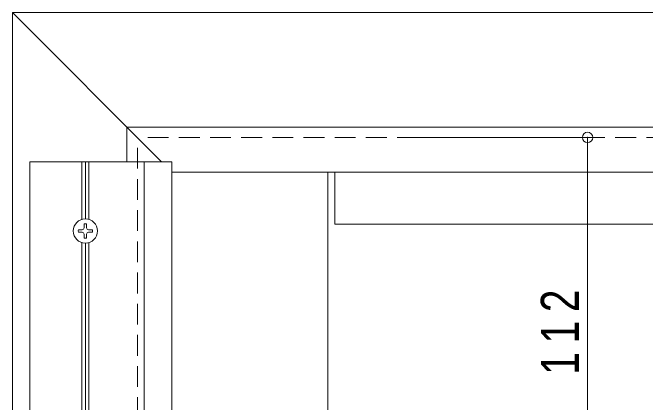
# Model space of a CAD drawing. Units: millimetres at full size, sheet at 1:5; details may follow other scales. Extents: x -4894 to 1000, y -688 to 1104.
# Drawn here: x 150 to 332.7, y 284.6 to 397 of the extents above; entities that cross this region are included whole.
import ezdxf

# ---------------------------------------------------------------- set-up
doc = ezdxf.new("R2010")
doc.units = ezdxf.units.MM
doc.header["$LTSCALE"] = 5
doc.header["$PDMODE"] = 32
doc.header["$PDSIZE"] = 3
doc.linetypes.add('DASHED1', pattern=[1.8, 1.2, -0.6])
for name, color, linetype, lineweight in [('2-0_ＫＢ製品', 2, 'Continuous', 9), ('2-1_躯体', 3, 'Continuous', 9), ('2-3_寸法', 4, 'Continuous', 9), ('2-8_他製品', 7, 'Continuous', 9), ('2-A_ベース', 3, 'Continuous', 9), ('2-B_2-Bﾚｲﾔ', 7, 'Continuous', 9)]:
    doc.layers.add(name, color=color, linetype=linetype, lineweight=lineweight)
doc.styles.add('HGｺﾞｼｯｸM', font='')
doc.styles.get('HGｺﾞｼｯｸM').set_extended_font_data('HGｺﾞｼｯｸM')

msp = doc.modelspace()

# ---------------------------------------------------------------- linework, layer by layer
at = {"layer": '2-0_ＫＢ製品', "linetype": 'DASHED1'}
for p in [(636, 361), (186, -89)]:
    msp.add_line(p, (186, 361), dxfattribs=at)
at = {"layer": '2-1_躯体'}
msp.add_line((241, 351), (241, 137), dxfattribs=at)
msp.add_lwpolyline([(243, 351), (243, 336), (410, 336)], dxfattribs=at)
at = {"layer": '2-3_寸法'}
for q in [(266, 361), (316, 249)]:
    msp.add_line((316, 361), q, dxfattribs=at)
msp.add_point((316, 361), dxfattribs=at)
at = {"layer": '2-8_他製品'}
for p, q in [((196, 354), (155, 354)), ((155, 144), (155, 354)), ((170, 337.354), (170, 354)), ((171, 337.5), (171, 354)), ((172, 337.354), (172, 354)), ((188, 144), (188, 354)), ((196, 144), (196, 354)), ((170, 252.354), (170, 330.646)), ((172, 252.354), (172, 330.646)), ((171, 252.5), (171, 330.5))]:
    msp.add_line(p, q, dxfattribs=at)
at = {"layer": '2-A_ベース'}
for p, q in [((150, 397), (672, 397)), ((150, -125), (150, 397)), ((150, 397), (193, 354)), ((639, 364), (183, 364)), ((183, 354), (183, 364)), ((196, -79), (196, 351)), ((626, 351), (196, 351))]:
    msp.add_line(p, q, dxfattribs=at)
at = {"layer": '2-B_2-Bﾚｲﾔ', "lineweight": 18}
for p, q in [((170.075, 334.331), (168.974, 334.312)), ((170.075, 334.331), (170.48, 334.52)), ((170.669, 334.925), (170.48, 334.52)), ((170.669, 334.925), (170.688, 336.026)), ((171.331, 334.925), (171.312, 336.026)), ((171.331, 334.925), (171.52, 334.52)), ((171.925, 334.331), (171.52, 334.52)), ((171.925, 334.331), (173.026, 334.312)), ((170.075, 333.669), (168.974, 333.688)), ((170.075, 333.669), (170.48, 333.48)), ((170.669, 333.075), (170.48, 333.48)), ((170.669, 333.075), (170.688, 331.974)), ((171.331, 333.075), (171.312, 331.974)), ((171.331, 333.075), (171.52, 333.48)), ((171.925, 333.669), (171.52, 333.48)), ((171.925, 333.669), (173.026, 333.688))]:
    msp.add_line(p, q, dxfattribs=at)
msp.add_circle((171, 334), 3.5, dxfattribs=at)
for start, end in [(171.25694, 188.74306), (81.25694, 98.74306), (351.25694, 8.74306), (261.25694, 278.74306)]:
    msp.add_arc((171, 334), 2.05, start, end, dxfattribs=at)

# ---------------------------------------------------------------- texts
at = {"layer": '2-3_寸法', "color": 7, "insert": (313.5, 292.5), "char_height": 11, "attachment_point": 7, "rotation": 90, "style": 'HGｺﾞｼｯｸM'}
msp.add_mtext('\\T1.38;\\W0.8;112', dxfattribs=at)

doc.saveas('drawing.dxf')
